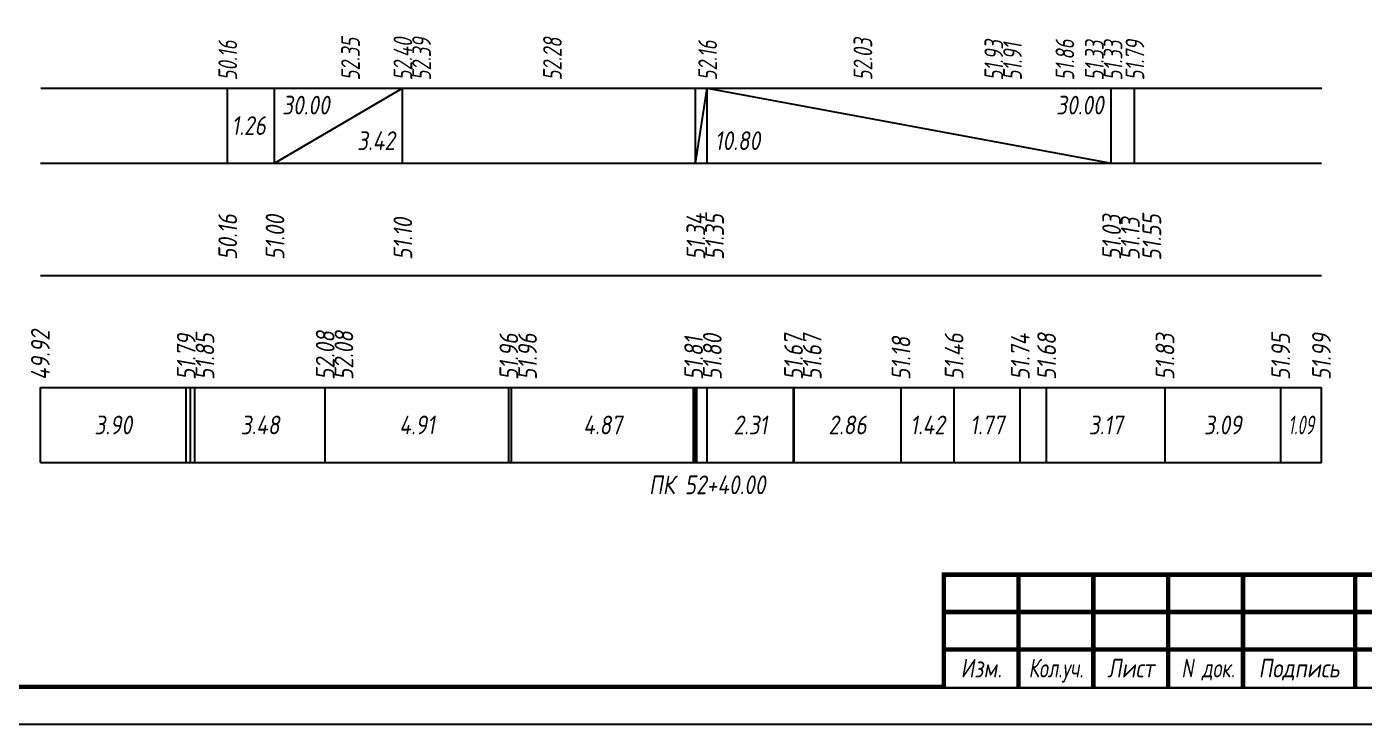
# Model space of a CAD drawing. Extents: x -717 to 1451, y -133302 to 233.
# Drawn here: x 77.4 to 256.2, y -82647.4 to -82554.2 of the extents above; entities that cross this region are included whole.
import ezdxf
from ezdxf.enums import TextEntityAlignment as Align

# ---------------------------------------------------------------- set-up
doc = ezdxf.new("R2010")
doc.units = 0
for name, color, linetype in [('Зарамочное оформление', 7, 'Continuous'), ('Код_510', 7, 'Continuous'), ('Код_514', 1, 'Continuous'), ('Код_516', 1, 'Continuous'), ('Подписи поперечников', 7, 'Continuous'), ('Таблица', 7, 'Continuous')]:
    doc.layers.add(name, color=color, linetype=linetype)
doc.styles.add('М', font='romand.shx', dxfattribs={"width": 0.8, "oblique": 10, "height": 2.5})

# ---------------------------------------------------------------- blocks, each defined once
blk = doc.blocks.new('Штамп')
at = {"linetype": 'Continuous'}
blk.add_wipeout([(199.95, -411.25), (384.95, -411.25), (384.95, -426.25), (199.95, -426.25)], dxfattribs=at).dxf.layer = 'Зарамочное оформление'
at = {"layer": 'Зарамочное оформление', "linetype": 'Continuous', "lineweight": -3, "const_width": 0.6, "flags": 128}
for points in [[(199.95, -426.25), (199.95, -411.25), (384.95, -411.25)], [(209.95, -411.25), (209.95, -426.25)], [(219.95, -411.25), (219.95, -426.25)], [(229.95, -411.25), (229.95, -426.25)], [(239.95, -411.25), (239.95, -426.25)], [(254.95, -411.25), (254.95, -426.25)], [(199.95, -416.25), (264.95, -416.25)], [(199.95, -421.25), (264.95, -421.25)]]:
    blk.add_lwpolyline(points, dxfattribs=at)
at = {"layer": 'Зарамочное оформление', "linetype": 'Continuous', "style": 'М', "oblique": 10}
for s, width, p in [('Изм.', 0.8, (204.95, -423.75)), ('Кол.уч.', 0.7, (214.95, -423.75)), ('Лист', 0.8, (224.95, -423.75)), ('N док.', 0.7, (235.28, -423.75)), ('Подпись', 0.8, (247.45, -423.75))]:
    blk.add_text(s, height=2.5, dxfattribs=dict(at, width=width)).set_placement(p, align=Align.MIDDLE_CENTER)
blk = doc.blocks.new('шифр')
blk.add_blockref('Штамп', (0, -82276))

msp = doc.modelspace()

# ---------------------------------------------------------------- linework, layer by layer
at = {"flags": 128}
msp.add_lwpolyline([(-30.054, -82647.421), (389.946, -82647.421), (389.946, -82350.421), (-30.054, -82350.421)], close=True, dxfattribs=at)
at = {"const_width": 0.6, "flags": 128}
msp.add_lwpolyline([(-10.054, -82642.421), (384.946, -82642.421), (384.946, -82355.421), (-10.054, -82355.421)], close=True, dxfattribs=at)
at = {"layer": 'Код_510'}
for p, q in [((79.174, -82612.421), (79.174, -82602.421)), ((98.673, -82612.421), (98.673, -82602.421)), ((99.266, -82612.421), (99.266, -82602.421)), ((99.839, -82612.421), (99.839, -82602.421)), ((117.256, -82612.421), (117.256, -82602.421)), ((117.267, -82612.421), (117.267, -82602.421)), ((141.803, -82612.421), (141.803, -82602.421)), ((142.182, -82612.421), (142.182, -82602.421)), ((166.513, -82612.421), (166.513, -82602.421)), ((166.754, -82612.421), (166.754, -82602.421)), ((166.956, -82612.421), (166.956, -82602.421)), ((168.336, -82612.421), (168.336, -82602.421)), ((179.864, -82612.421), (179.864, -82602.421)), ((179.932, -82612.421), (179.932, -82602.421)), ((194.238, -82612.421), (194.238, -82602.421)), ((201.334, -82612.421), (201.334, -82602.421)), ((210.181, -82612.421), (210.181, -82602.421)), ((213.701, -82612.421), (213.701, -82602.421)), ((229.531, -82612.421), (229.531, -82602.421)), ((244.995, -82612.421), (244.995, -82602.421)), ((250.446, -82612.421), (250.446, -82602.421))]:
    msp.add_line(p, q, dxfattribs=at)
at = {"layer": 'Код_516'}
for p, q in [((104.174, -82572.421), (104.174, -82562.421)), ((110.494, -82572.421), (110.494, -82562.421)), ((110.494, -82572.421), (127.586, -82562.421)), ((127.586, -82572.421), (127.586, -82562.421)), ((166.754, -82572.421), (166.754, -82562.421)), ((166.754, -82572.421), (168.336, -82562.421)), ((168.336, -82572.421), (168.336, -82562.421)), ((168.336, -82562.421), (222.337, -82572.421)), ((222.337, -82572.421), (222.337, -82562.421)), ((222.337, -82572.421), (222.337, -82562.421)), ((225.446, -82572.421), (225.446, -82562.421))]:
    msp.add_line(p, q, dxfattribs=at)
at = {"layer": 'Таблица'}
for p, q in [((79.228, -82562.421), (250.5, -82562.421)), ((79.174, -82572.421), (250.446, -82572.421)), ((79.174, -82587.421), (250.446, -82587.421)), ((79.174, -82602.421), (250.446, -82602.421)), ((79.174, -82612.421), (250.446, -82612.421))]:
    msp.add_line(p, q, dxfattribs=at)

# ---------------------------------------------------------------- texts
at = {"layer": 'Код_510', "style": 'М', "oblique": 10, "width": 0.8}
for s, p in [('49.92', (79.174, -82601.421)), ('51.79', (98.673, -82601.421)), ('51.85', (101.173, -82601.421)), ('52.08', (117.256, -82601.421)), ('52.08', (119.756, -82601.421)), ('51.96', (141.803, -82601.421)), ('51.96', (144.303, -82601.421)), ('51.81', (166.513, -82601.421)), ('51.80', (169.013, -82601.421)), ('51.67', (179.864, -82601.421)), ('51.67', (182.364, -82601.421)), ('51.18', (194.238, -82601.421)), ('51.46', (201.334, -82601.421)), ('51.74', (210.181, -82601.421)), ('51.68', (213.701, -82601.421)), ('51.83', (229.531, -82601.421)), ('51.95', (244.995, -82601.421)), ('51.99', (250.446, -82601.421))]:
    msp.add_text(s, height=2.5, rotation=90, dxfattribs=at).set_placement(p, align=Align.MIDDLE_LEFT)
at = {"layer": 'Код_510', "style": 'М', "oblique": 10}
for s, width, p in [('3.90', 0.8, (88.923, -82607.421)), ('3.48', 0.8, (108.548, -82607.421)), ('4.91', 0.8, (129.535, -82607.421)), ('4.87', 0.8, (154.348, -82607.421)), ('2.31', 0.8, (174.1, -82607.421)), ('2.86', 0.8, (187.085, -82607.421)), ('1.42', 0.8, (197.786, -82607.421)), ('1.77', 0.8, (205.758, -82607.421)), ('3.17', 0.8, (221.616, -82607.421)), ('3.09', 0.8, (237.263, -82607.421)), ('1.09', 0.6, (247.72, -82607.421))]:
    msp.add_text(s, height=2.5, dxfattribs=dict(at, width=width)).set_placement(p, align=Align.MIDDLE_CENTER)
at = {"layer": 'Код_514', "style": 'М', "oblique": 10, "width": 0.7}
for s, p in [('50.16', (104.228, -82561.382)), ('52.35', (120.64, -82561.382)), ('52.40', (127.64, -82561.382)), ('52.39', (130.14, -82561.382)), ('52.28', (147.64, -82561.382)), ('52.16', (168.39, -82561.382)), ('52.03', (189.14, -82561.382)), ('51.93', (206.64, -82561.382)), ('51.91', (209.14, -82561.382)), ('51.86', (216.14, -82561.382)), ('51.33', (220.086, -82561.382)), ('51.33', (222.586, -82561.382)), ('51.79', (225.5, -82561.382))]:
    msp.add_text(s, height=2.5, rotation=90, dxfattribs=at).set_placement(p, align=Align.MIDDLE_LEFT)
at = {"layer": 'Код_516', "style": 'М', "oblique": 10, "width": 0.8}
msp.add_text('30.00', height=2.5, dxfattribs=at).set_placement((111.494, -82563.421), align=Align.TOP_LEFT)
msp.add_text('30.00', height=2.5, dxfattribs=at).set_placement((221.337, -82563.421), align=Align.TOP_RIGHT)
msp.add_text('1.26', height=2.5, dxfattribs=at).set_placement((107.032, -82567.405), align=Align.MIDDLE_CENTER)
msp.add_text('3.42', height=2.5, dxfattribs=at).set_placement((126.586, -82571.421), align=Align.BOTTOM_RIGHT)
msp.add_text('10.80', height=2.5, dxfattribs=at).set_placement((169.336, -82571.421), align=Align.BOTTOM_LEFT)
for s, p in [('50.16', (104.228, -82585.371)), ('51.00', (110.549, -82585.371)), ('51.10', (127.64, -82585.371)), ('51.34', (166.808, -82585.371)), ('51.35', (169.308, -82585.371)), ('51.03', (222.391, -82585.371)), ('51.13', (224.891, -82585.371)), ('51.55', (227.766, -82585.458))]:
    msp.add_text(s, height=2.5, rotation=90, dxfattribs=at).set_placement(p, align=Align.MIDDLE_LEFT)
at = {"layer": 'Подписи поперечников', "style": 'М', "oblique": 10, "width": 0.8}
msp.add_text('ПК 52+40.00', height=2.5, dxfattribs=at).set_placement((168.336, -82617.421), align=Align.BOTTOM_CENTER)

# ---------------------------------------------------------------- next in the draw order: block references
msp.add_blockref('шифр', (0, 59.829))

doc.saveas('drawing.dxf')
